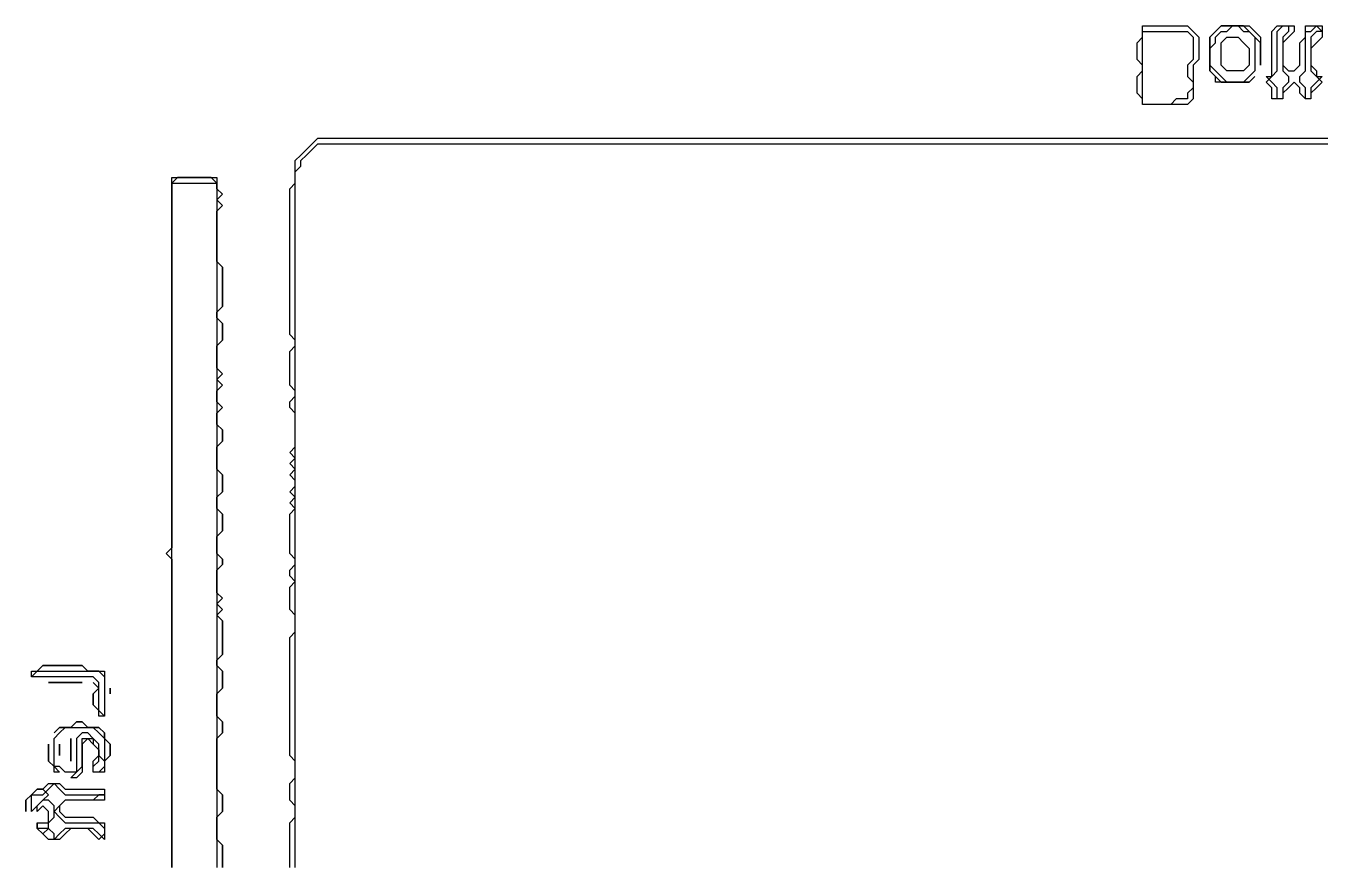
# Model space of a CAD drawing. Header units: metres. Extents: x 61 to 947, y 23 to 655.
# Drawn here: x 492 to 723.5, y 506 to 655 of the extents above; entities that cross this region are included whole.
import ezdxf

# ---------------------------------------------------------------- set-up
doc = ezdxf.new("R2010")
doc.units = ezdxf.units.M

msp = doc.modelspace()

# ---------------------------------------------------------------- linework, layer by layer
for points in [[(691, 641, 0), (691, 642, 0), (691, 643, 0), (691, 644, 0), (691, 645, 0), (691, 646, 0), (691, 647, 0), (691, 648, 0), (691, 649, 0), (691, 650, 0), (691, 651, 0), (691, 652, 0), (691, 653, 0), (691, 654, 0), (692, 654, 0), (693, 654, 0), (694, 654, 0), (695, 654, 0), (696, 654, 0), (697, 654, 0), (698, 654, 0), (699, 654, 0), (700, 653, 0), (700, 652, 0), (700, 651, 0), (700, 650, 0), (700, 649, 0), (699, 648, 0), (699, 647, 0), (699, 646, 0), (700, 645, 0), (700, 644, 0), (699, 643, 0), (699, 642, 0), (698, 642, 0), (697, 642, 0), (696, 641, 0), (695, 641, 0), (694, 641, 0), (693, 641, 0), (692, 641, 0)], [(706, 645, 0), (705, 646, 0), (704, 647, 0), (703, 648, 0), (703, 649, 0), (703, 650, 0), (703, 651, 0), (704, 652, 0), (704, 653, 0), (705, 654, 0), (706, 654, 0), (707, 655, 0), (708, 655, 0), (709, 654, 0), (710, 654, 0), (711, 653, 0), (711, 652, 0), (711, 651, 0), (711, 650, 0), (711, 649, 0), (711, 648, 0), (711, 647, 0), (710, 646, 0), (709, 645, 0), (708, 645, 0), (707, 645, 0)], [(715, 642, 0), (715, 643, 0), (715, 644, 0), (714, 645, 0), (713, 646, 0), (714, 646, 0), (715, 647, 0), (715, 648, 0), (715, 649, 0), (715, 650, 0), (715, 651, 0), (715, 652, 0), (715, 653, 0), (715, 654, 0), (716, 655, 0), (717, 655, 0), (717, 654, 0), (716, 653, 0), (716, 652, 0), (716, 651, 0), (716, 650, 0), (716, 649, 0), (716, 648, 0), (716, 647, 0), (717, 646, 0), (717, 645, 0), (716, 644, 0), (716, 643, 0), (716, 642, 0)], [(720, 642, 0), (720, 643, 0), (720, 644, 0), (719, 645, 0), (719, 646, 0), (720, 647, 0), (720, 648, 0), (720, 649, 0), (720, 650, 0), (720, 651, 0), (720, 652, 0), (720, 653, 0), (720, 654, 0), (721, 654, 0), (722, 655, 0), (723, 654, 0), (722, 654, 0), (721, 653, 0), (721, 652, 0), (721, 651, 0), (721, 650, 0), (721, 649, 0), (721, 648, 0), (721, 647, 0), (722, 646, 0), (723, 646, 0), (722, 645, 0), (721, 644, 0), (721, 643, 0), (721, 642, 0)], [(505, 532, 0), (505, 533, 0), (505, 534, 0), (505, 535, 0), (505, 536, 0), (505, 537, 0), (505, 538, 0), (504, 539, 0), (503, 539, 0), (502, 539, 0), (501, 539, 0), (500, 539, 0), (499, 539, 0), (498, 539, 0), (497, 539, 0), (496, 539, 0), (495, 539, 0), (494, 539, 0), (493, 539, 0), (493, 540, 0), (494, 540, 0), (495, 540, 0), (496, 540, 0), (497, 540, 0), (498, 540, 0), (499, 540, 0), (500, 540, 0), (501, 540, 0), (502, 540, 0), (503, 540, 0), (504, 540, 0), (505, 540, 0), (506, 540, 0), (506, 539, 0), (506, 538, 0), (506, 537, 0), (506, 536, 0), (506, 535, 0), (506, 534, 0), (506, 533, 0), (506, 532, 0)], [(499, 522, 0), (498, 523, 0), (497, 523, 0), (497, 524, 0), (497, 525, 0), (497, 526, 0), (497, 527, 0), (497, 528, 0), (498, 529, 0), (499, 530, 0), (500, 530, 0), (501, 530, 0), (502, 530, 0), (503, 530, 0), (504, 530, 0), (505, 529, 0), (506, 528, 0), (506, 527, 0), (506, 526, 0), (506, 525, 0), (506, 524, 0), (506, 523, 0), (505, 522, 0), (504, 522, 0), (504, 523, 0), (505, 524, 0), (505, 525, 0), (505, 526, 0), (505, 527, 0), (504, 528, 0), (503, 529, 0), (502, 529, 0), (501, 528, 0), (501, 527, 0), (501, 526, 0), (501, 525, 0), (501, 524, 0), (501, 523, 0), (501, 522, 0), (500, 522, 0)], [(497, 510, 0), (497, 511, 0), (496, 512, 0), (495, 512, 0), (494, 512, 0), (494, 513, 0), (495, 513, 0), (496, 513, 0), (497, 514, 0), (497, 515, 0), (497, 516, 0), (496, 517, 0), (495, 517, 0), (494, 516, 0), (493, 515, 0), (493, 516, 0), (493, 517, 0), (493, 518, 0), (494, 518, 0), (495, 518, 0), (496, 519, 0), (497, 520, 0), (498, 519, 0), (499, 518, 0), (500, 518, 0), (501, 518, 0), (502, 518, 0), (503, 518, 0), (504, 518, 0), (505, 518, 0), (506, 518, 0), (505, 518, 0), (504, 517, 0), (503, 517, 0), (502, 517, 0), (501, 517, 0), (500, 517, 0), (499, 517, 0), (498, 516, 0), (497, 515, 0), (498, 514, 0), (499, 513, 0), (500, 513, 0), (501, 513, 0), (502, 513, 0), (503, 513, 0), (504, 513, 0), (505, 513, 0), (506, 512, 0), (506, 511, 0), (506, 510, 0), (505, 511, 0), (504, 512, 0), (503, 512, 0), (502, 512, 0), (501, 512, 0), (500, 512, 0), (499, 512, 0), (498, 511, 0)]]:
    msp.add_polyline3d(points, close=True)
for points in [[(540, 505, 0), (540, 506, 0), (540, 507, 0), (540, 508, 0), (540, 509, 0), (540, 510, 0), (540, 511, 0), (540, 512, 0), (540, 513, 0), (540, 514, 0), (540, 515, 0), (540, 516, 0), (540, 517, 0), (540, 518, 0), (540, 519, 0), (540, 520, 0), (540, 521, 0), (540, 522, 0), (540, 523, 0), (540, 524, 0), (540, 525, 0), (540, 526, 0), (540, 527, 0), (540, 528, 0), (540, 529, 0), (540, 530, 0), (540, 531, 0), (540, 532, 0), (540, 533, 0), (540, 534, 0), (540, 535, 0), (540, 536, 0), (540, 537, 0), (540, 538, 0), (540, 539, 0), (540, 540, 0), (540, 541, 0), (540, 542, 0), (540, 543, 0), (540, 544, 0), (540, 545, 0), (540, 546, 0), (540, 547, 0), (540, 548, 0), (540, 549, 0), (540, 550, 0), (540, 551, 0), (540, 552, 0), (540, 553, 0), (540, 554, 0), (540, 555, 0), (540, 556, 0), (540, 557, 0), (540, 558, 0), (540, 559, 0), (540, 560, 0), (540, 561, 0), (540, 562, 0), (540, 563, 0), (540, 564, 0), (540, 565, 0), (540, 566, 0), (540, 567, 0), (540, 568, 0), (540, 569, 0), (540, 570, 0), (540, 571, 0), (540, 572, 0), (540, 573, 0), (540, 574, 0), (540, 575, 0), (540, 576, 0), (540, 577, 0), (540, 578, 0), (540, 579, 0), (540, 580, 0), (540, 581, 0), (540, 582, 0), (540, 583, 0), (540, 584, 0), (540, 585, 0), (540, 586, 0), (540, 587, 0), (540, 588, 0), (540, 589, 0), (540, 590, 0), (540, 591, 0), (540, 592, 0), (540, 593, 0), (540, 594, 0), (540, 595, 0), (540, 596, 0), (540, 597, 0), (540, 598, 0), (540, 599, 0), (540, 600, 0), (540, 601, 0), (540, 602, 0), (540, 603, 0), (540, 604, 0), (540, 605, 0), (540, 606, 0), (540, 607, 0), (540, 608, 0), (540, 609, 0), (540, 610, 0), (540, 611, 0), (540, 612, 0), (540, 613, 0), (540, 614, 0), (540, 615, 0), (540, 616, 0), (540, 617, 0), (540, 618, 0), (540, 619, 0), (540, 620, 0), (540, 621, 0), (540, 622, 0), (540, 623, 0), (540, 624, 0), (540, 625, 0), (540, 626, 0), (540, 627, 0), (540, 628, 0), (540, 629, 0), (541, 630, 0), (541, 631, 0), (542, 632, 0), (543, 633, 0), (544, 634, 0), (545, 634, 0), (546, 634, 0), (547, 634, 0), (548, 634, 0), (549, 634, 0), (550, 634, 0), (551, 634, 0), (552, 634, 0), (553, 634, 0), (554, 634, 0), (555, 634, 0), (556, 634, 0), (557, 634, 0), (558, 634, 0), (559, 634, 0), (560, 634, 0), (561, 634, 0), (562, 634, 0), (563, 634, 0), (564, 634, 0), (565, 634, 0), (566, 634, 0), (567, 634, 0), (568, 634, 0), (569, 634, 0), (570, 634, 0), (571, 634, 0), (572, 634, 0), (573, 634, 0), (574, 634, 0), (575, 634, 0), (576, 634, 0), (577, 634, 0), (578, 634, 0), (579, 634, 0), (580, 634, 0), (581, 634, 0), (582, 634, 0), (583, 634, 0), (584, 634, 0), (585, 634, 0), (586, 634, 0), (587, 634, 0), (588, 634, 0), (589, 634, 0), (590, 634, 0), (591, 634, 0), (592, 634, 0), (593, 634, 0), (594, 634, 0), (595, 634, 0), (596, 634, 0), (597, 634, 0), (598, 634, 0), (599, 634, 0), (600, 634, 0), (601, 634, 0), (602, 634, 0), (603, 634, 0), (604, 634, 0), (605, 634, 0), (606, 634, 0), (607, 634, 0), (608, 634, 0), (609, 634, 0), (610, 634, 0), (611, 634, 0), (612, 634, 0), (613, 634, 0), (614, 634, 0), (615, 634, 0), (616, 634, 0), (617, 634, 0), (618, 634, 0), (619, 634, 0), (620, 634, 0), (621, 634, 0), (622, 634, 0), (623, 634, 0), (624, 634, 0), (625, 634, 0), (626, 634, 0), (627, 634, 0), (628, 634, 0), (629, 634, 0), (630, 634, 0), (631, 634, 0), (632, 634, 0), (633, 634, 0), (634, 634, 0), (635, 634, 0), (636, 634, 0), (637, 634, 0), (638, 634, 0), (639, 634, 0), (640, 634, 0), (641, 634, 0), (642, 634, 0), (643, 634, 0), (644, 634, 0), (645, 634, 0), (646, 634, 0), (647, 634, 0), (648, 634, 0), (649, 634, 0), (650, 634, 0), (651, 634, 0), (652, 634, 0), (653, 634, 0), (654, 634, 0), (655, 634, 0), (656, 634, 0), (657, 634, 0), (658, 634, 0), (659, 634, 0), (660, 634, 0), (661, 634, 0), (662, 634, 0), (663, 634, 0), (664, 634, 0), (665, 634, 0), (666, 634, 0), (667, 634, 0), (668, 634, 0), (669, 634, 0), (670, 634, 0), (671, 634, 0), (672, 634, 0), (673, 634, 0), (674, 634, 0), (675, 634, 0), (676, 634, 0), (677, 634, 0), (678, 634, 0), (679, 634, 0), (680, 634, 0), (681, 634, 0), (682, 634, 0), (683, 634, 0), (684, 634, 0), (685, 634, 0), (686, 634, 0), (687, 634, 0), (688, 634, 0), (689, 634, 0), (690, 634, 0), (691, 634, 0), (692, 634, 0), (693, 634, 0), (694, 634, 0), (695, 634, 0), (696, 634, 0), (697, 634, 0), (698, 634, 0), (699, 634, 0), (700, 634, 0), (701, 634, 0), (702, 634, 0), (703, 634, 0), (704, 634, 0), (705, 634, 0), (706, 634, 0), (707, 634, 0), (708, 634, 0), (709, 634, 0), (710, 634, 0), (711, 634, 0), (712, 634, 0), (713, 634, 0), (714, 634, 0), (715, 634, 0), (716, 634, 0), (717, 634, 0), (718, 634, 0), (719, 634, 0), (720, 634, 0), (721, 634, 0), (722, 634, 0), (723, 634, 0), (724, 634, 0)], [(518, 505, 0), (518, 506, 0), (518, 507, 0), (518, 508, 0), (518, 509, 0), (518, 510, 0), (518, 511, 0), (518, 512, 0), (518, 513, 0), (518, 514, 0), (518, 515, 0), (518, 516, 0), (518, 517, 0), (518, 518, 0), (518, 519, 0), (518, 520, 0), (518, 521, 0), (518, 522, 0), (518, 523, 0), (518, 524, 0), (518, 525, 0), (518, 526, 0), (518, 527, 0), (518, 528, 0), (518, 529, 0), (518, 530, 0), (518, 531, 0), (518, 532, 0), (518, 533, 0), (518, 534, 0), (518, 535, 0), (518, 536, 0), (518, 537, 0), (518, 538, 0), (518, 539, 0), (518, 540, 0), (518, 541, 0), (518, 542, 0), (518, 543, 0), (518, 544, 0), (518, 545, 0), (518, 546, 0), (518, 547, 0), (518, 548, 0), (518, 549, 0), (518, 550, 0), (518, 551, 0), (518, 552, 0), (518, 553, 0), (518, 554, 0), (518, 555, 0), (518, 556, 0), (518, 557, 0), (518, 558, 0), (518, 559, 0), (518, 560, 0), (518, 561, 0), (518, 562, 0), (518, 563, 0), (518, 564, 0), (518, 565, 0), (518, 566, 0), (518, 567, 0), (518, 568, 0), (518, 569, 0), (518, 570, 0), (518, 571, 0), (518, 572, 0), (518, 573, 0), (518, 574, 0), (518, 575, 0), (518, 576, 0), (518, 577, 0), (518, 578, 0), (518, 579, 0), (518, 580, 0), (518, 581, 0), (518, 582, 0), (518, 583, 0), (518, 584, 0), (518, 585, 0), (518, 586, 0), (518, 587, 0), (518, 588, 0), (518, 589, 0), (518, 590, 0), (518, 591, 0), (518, 592, 0), (518, 593, 0), (518, 594, 0), (518, 595, 0), (518, 596, 0), (518, 597, 0), (518, 598, 0), (518, 599, 0), (518, 600, 0), (518, 601, 0), (518, 602, 0), (518, 603, 0), (518, 604, 0), (518, 605, 0), (518, 606, 0), (518, 607, 0), (518, 608, 0), (518, 609, 0), (518, 610, 0), (518, 611, 0), (518, 612, 0), (518, 613, 0), (518, 614, 0), (518, 615, 0), (518, 616, 0), (518, 617, 0), (518, 618, 0), (518, 619, 0), (518, 620, 0), (518, 621, 0), (518, 622, 0), (518, 623, 0), (518, 624, 0), (518, 625, 0), (518, 626, 0), (518, 627, 0), (519, 627, 0), (520, 627, 0), (521, 627, 0), (522, 627, 0), (523, 627, 0), (524, 627, 0), (525, 627, 0), (526, 627, 0), (526, 626, 0), (526, 625, 0), (526, 624, 0), (526, 623, 0), (526, 622, 0), (526, 621, 0), (526, 620, 0), (526, 619, 0), (526, 618, 0), (526, 617, 0), (526, 616, 0), (526, 615, 0), (526, 614, 0), (526, 613, 0), (526, 612, 0), (526, 611, 0), (526, 610, 0), (526, 609, 0), (526, 608, 0), (526, 607, 0), (526, 606, 0), (526, 605, 0), (526, 604, 0), (526, 603, 0), (526, 602, 0), (526, 601, 0), (526, 600, 0), (526, 599, 0), (526, 598, 0), (526, 597, 0), (526, 596, 0), (526, 595, 0), (526, 594, 0), (526, 593, 0), (526, 592, 0), (526, 591, 0), (526, 590, 0), (526, 589, 0), (526, 588, 0), (526, 587, 0), (526, 586, 0), (526, 585, 0), (526, 584, 0), (526, 583, 0), (526, 582, 0), (526, 581, 0), (526, 580, 0), (526, 579, 0), (526, 578, 0), (526, 577, 0), (526, 576, 0), (526, 575, 0), (526, 574, 0), (526, 573, 0), (526, 572, 0), (526, 571, 0), (526, 570, 0), (526, 569, 0), (526, 568, 0), (526, 567, 0), (526, 566, 0), (526, 565, 0), (526, 564, 0), (526, 563, 0), (526, 562, 0), (526, 561, 0), (526, 560, 0), (526, 559, 0), (526, 558, 0), (526, 557, 0), (526, 556, 0), (526, 555, 0), (526, 554, 0), (526, 553, 0), (526, 552, 0), (526, 551, 0), (526, 550, 0), (526, 549, 0), (526, 548, 0), (526, 547, 0), (526, 546, 0), (526, 545, 0), (526, 544, 0), (526, 543, 0), (526, 542, 0), (526, 541, 0), (526, 540, 0), (526, 539, 0), (526, 538, 0), (526, 537, 0), (526, 536, 0), (526, 535, 0), (526, 534, 0), (526, 533, 0), (526, 532, 0), (526, 531, 0), (526, 530, 0), (526, 529, 0), (526, 528, 0), (526, 527, 0), (526, 526, 0), (526, 525, 0), (526, 524, 0), (526, 523, 0), (526, 522, 0), (526, 521, 0), (526, 520, 0), (526, 519, 0), (526, 518, 0), (526, 517, 0), (526, 516, 0), (526, 515, 0), (526, 514, 0), (526, 513, 0), (526, 512, 0), (526, 511, 0), (526, 510, 0), (526, 509, 0), (526, 508, 0), (526, 507, 0), (526, 506, 0), (526, 505, 0)]]:
    msp.add_polyline3d(points)
at = {"layer": '1'}
for points in [[(691, 641, 0), (691, 642, 0), (690, 643, 0), (690, 644, 0), (690, 645, 0), (690, 646, 0), (691, 647, 0), (691, 648, 0), (690, 649, 0), (690, 650, 0), (690, 651, 0), (690, 652, 0), (691, 653, 0), (691, 654, 0), (691, 655, 0), (692, 655, 0), (693, 655, 0), (694, 655, 0), (695, 655, 0), (696, 655, 0), (697, 655, 0), (698, 655, 0), (699, 655, 0), (700, 654, 0), (701, 653, 0), (701, 652, 0), (701, 651, 0), (701, 650, 0), (701, 649, 0), (700, 648, 0), (700, 647, 0), (700, 646, 0), (700, 645, 0), (700, 644, 0), (700, 643, 0), (700, 642, 0), (699, 641, 0), (698, 641, 0), (697, 641, 0), (696, 641, 0), (695, 641, 0), (694, 641, 0), (693, 641, 0), (692, 641, 0)], [(704, 645, 0), (704, 646, 0), (703, 647, 0), (703, 648, 0), (703, 649, 0), (703, 650, 0), (703, 651, 0), (703, 652, 0), (703, 653, 0), (704, 654, 0), (705, 655, 0), (706, 655, 0), (707, 655, 0), (708, 655, 0), (709, 655, 0), (710, 655, 0), (711, 654, 0), (712, 653, 0), (712, 652, 0), (712, 651, 0), (712, 650, 0), (712, 649, 0), (712, 648, 0), (712, 649, 0), (712, 650, 0), (712, 651, 0), (712, 652, 0), (711, 653, 0), (710, 654, 0), (709, 655, 0), (708, 655, 0), (707, 655, 0), (706, 655, 0), (705, 655, 0), (704, 654, 0), (703, 653, 0), (703, 652, 0), (703, 651, 0), (703, 650, 0), (703, 649, 0), (703, 648, 0), (703, 647, 0), (704, 646, 0), (705, 645, 0), (706, 645, 0), (707, 645, 0), (708, 645, 0), (709, 645, 0), (710, 645, 0), (711, 646, 0), (710, 645, 0), (709, 645, 0), (708, 645, 0), (707, 645, 0), (706, 645, 0), (705, 645, 0)], [(706, 647, 0), (705, 648, 0), (705, 649, 0), (705, 650, 0), (705, 651, 0), (705, 652, 0), (706, 653, 0), (707, 653, 0), (708, 653, 0), (709, 652, 0), (710, 651, 0), (710, 650, 0), (710, 649, 0), (710, 648, 0), (709, 647, 0), (708, 647, 0), (707, 647, 0)], [(714, 642, 0), (714, 643, 0), (714, 644, 0), (713, 645, 0), (714, 646, 0), (714, 647, 0), (714, 648, 0), (714, 649, 0), (714, 650, 0), (714, 651, 0), (714, 652, 0), (714, 653, 0), (714, 654, 0), (715, 655, 0), (716, 655, 0), (717, 655, 0), (718, 655, 0), (718, 654, 0), (717, 653, 0), (716, 652, 0), (716, 651, 0), (716, 650, 0), (716, 649, 0), (716, 648, 0), (717, 647, 0), (718, 647, 0), (719, 648, 0), (719, 649, 0), (719, 650, 0), (719, 651, 0), (719, 652, 0), (720, 653, 0), (720, 654, 0), (720, 655, 0), (721, 655, 0), (722, 655, 0), (723, 655, 0), (723, 654, 0), (723, 653, 0), (722, 652, 0), (721, 651, 0), (721, 650, 0), (721, 649, 0), (721, 648, 0), (722, 647, 0), (722, 646, 0), (723, 645, 0), (722, 644, 0), (721, 643, 0), (721, 642, 0), (720, 642, 0), (719, 643, 0), (719, 644, 0), (718, 645, 0), (717, 644, 0), (716, 643, 0), (716, 642, 0), (715, 642, 0)], [(493, 539, 0), (493, 540, 0), (494, 540, 0), (495, 541, 0), (496, 541, 0), (497, 541, 0), (498, 541, 0), (499, 541, 0), (500, 541, 0), (501, 541, 0), (502, 541, 0), (503, 540, 0), (504, 540, 0), (505, 540, 0), (506, 540, 0), (506, 539, 0), (505, 540, 0), (504, 540, 0), (503, 540, 0), (502, 541, 0), (501, 541, 0), (500, 541, 0), (499, 541, 0), (498, 541, 0), (497, 541, 0), (496, 541, 0), (495, 541, 0), (494, 540, 0)], [(496, 538, 0), (497, 538, 0), (498, 538, 0), (499, 538, 0), (500, 538, 0), (501, 538, 0), (502, 538, 0), (501, 538, 0), (500, 538, 0), (499, 538, 0), (498, 538, 0), (497, 538, 0)], [(505, 532, 0), (505, 533, 0), (504, 534, 0), (504, 535, 0), (504, 536, 0), (505, 537, 0), (504, 538, 0), (505, 537, 0), (504, 536, 0), (504, 535, 0), (504, 534, 0), (505, 533, 0), (506, 532, 0)], [(507, 536, 0), (507, 537, 0)], [(500, 521, 0), (501, 522, 0), (502, 523, 0), (502, 524, 0), (502, 525, 0), (502, 526, 0), (502, 527, 0), (502, 528, 0), (503, 528, 0), (504, 528, 0), (504, 527, 0), (505, 526, 0), (505, 525, 0), (506, 524, 0), (507, 525, 0), (507, 526, 0), (507, 527, 0), (506, 528, 0), (506, 529, 0), (505, 530, 0), (504, 530, 0), (503, 530, 0), (502, 531, 0), (501, 531, 0), (500, 530, 0), (499, 530, 0), (498, 530, 0), (497, 529, 0), (498, 530, 0), (499, 530, 0), (500, 530, 0), (501, 531, 0), (502, 531, 0), (503, 530, 0), (504, 530, 0), (505, 530, 0), (506, 529, 0), (506, 528, 0), (507, 527, 0), (507, 526, 0), (507, 525, 0), (506, 524, 0), (506, 523, 0), (506, 522, 0), (505, 522, 0), (504, 522, 0), (504, 523, 0), (504, 524, 0), (505, 525, 0), (505, 526, 0), (504, 527, 0), (503, 528, 0), (502, 527, 0), (502, 526, 0), (502, 525, 0), (502, 524, 0), (502, 523, 0), (502, 522, 0), (501, 521, 0)], [(500, 524, 0), (500, 525, 0), (500, 526, 0), (500, 527, 0), (500, 528, 0), (500, 527, 0), (500, 526, 0), (500, 525, 0)], [(497, 522, 0), (497, 523, 0), (496, 524, 0), (496, 525, 0), (496, 526, 0), (496, 527, 0), (496, 526, 0), (496, 525, 0), (496, 524, 0), (497, 523, 0), (498, 522, 0)], [(498, 525, 0), (498, 526, 0), (498, 527, 0), (498, 526, 0)], [(496, 510, 0), (495, 511, 0), (494, 512, 0), (494, 513, 0), (494, 512, 0), (495, 511, 0), (496, 512, 0), (496, 513, 0), (496, 514, 0), (496, 515, 0), (495, 516, 0), (494, 515, 0), (494, 516, 0), (495, 517, 0), (496, 518, 0), (495, 519, 0), (494, 519, 0), (493, 518, 0), (492, 517, 0), (492, 516, 0), (492, 515, 0), (492, 516, 0), (492, 517, 0), (493, 518, 0), (494, 519, 0), (495, 519, 0), (496, 520, 0), (497, 520, 0), (498, 520, 0), (499, 519, 0), (500, 519, 0), (501, 519, 0), (502, 519, 0), (503, 519, 0), (504, 519, 0), (505, 519, 0), (506, 519, 0), (506, 518, 0), (506, 517, 0), (505, 517, 0), (504, 517, 0), (503, 517, 0), (502, 517, 0), (501, 517, 0), (500, 517, 0), (499, 517, 0), (498, 516, 0), (498, 515, 0), (499, 514, 0), (500, 514, 0), (501, 514, 0), (502, 514, 0), (503, 514, 0), (504, 514, 0), (505, 513, 0), (506, 513, 0), (506, 512, 0), (506, 511, 0), (505, 510, 0), (504, 511, 0), (503, 512, 0), (502, 512, 0), (501, 512, 0), (500, 512, 0), (499, 511, 0), (498, 510, 0), (497, 510, 0)]]:
    msp.add_polyline3d(points, close=True, dxfattribs=at)
for points in [[(539, 505, 0), (539, 506, 0), (539, 507, 0), (539, 508, 0), (539, 509, 0), (539, 510, 0), (539, 511, 0), (539, 512, 0), (539, 513, 0), (540, 514, 0), (540, 515, 0), (540, 516, 0), (539, 517, 0), (539, 518, 0), (539, 519, 0), (539, 520, 0), (540, 521, 0), (540, 522, 0), (540, 523, 0), (540, 524, 0), (539, 525, 0), (539, 526, 0), (539, 527, 0), (539, 528, 0), (539, 529, 0), (539, 530, 0), (539, 531, 0), (539, 532, 0), (539, 533, 0), (539, 534, 0), (539, 535, 0), (539, 536, 0), (539, 537, 0), (539, 538, 0), (539, 539, 0), (539, 540, 0), (539, 541, 0), (539, 542, 0), (539, 543, 0), (539, 544, 0), (539, 545, 0), (539, 546, 0), (540, 547, 0), (540, 548, 0), (540, 549, 0), (540, 550, 0), (539, 551, 0), (539, 552, 0), (539, 553, 0), (539, 554, 0), (539, 555, 0), (540, 556, 0), (539, 557, 0), (539, 558, 0), (540, 559, 0), (540, 560, 0), (539, 561, 0), (539, 562, 0), (539, 563, 0), (539, 564, 0), (539, 565, 0), (539, 566, 0), (539, 567, 0), (539, 568, 0), (540, 569, 0), (539, 570, 0), (540, 571, 0), (539, 572, 0), (540, 573, 0), (540, 574, 0), (539, 575, 0), (540, 576, 0), (539, 577, 0), (540, 578, 0), (539, 579, 0), (540, 580, 0), (540, 581, 0), (540, 582, 0), (540, 583, 0), (540, 584, 0), (540, 585, 0), (540, 586, 0), (539, 587, 0), (539, 588, 0), (540, 589, 0), (540, 590, 0), (539, 591, 0), (539, 592, 0), (539, 593, 0), (539, 594, 0), (539, 595, 0), (539, 596, 0), (539, 597, 0), (540, 598, 0), (540, 599, 0), (539, 600, 0), (539, 601, 0), (539, 602, 0), (539, 603, 0), (539, 604, 0), (539, 605, 0), (539, 606, 0), (539, 607, 0), (539, 608, 0), (539, 609, 0), (539, 610, 0), (539, 611, 0), (539, 612, 0), (539, 613, 0), (539, 614, 0), (539, 615, 0), (539, 616, 0), (539, 617, 0), (539, 618, 0), (539, 619, 0), (539, 620, 0), (539, 621, 0), (539, 622, 0), (539, 623, 0), (539, 624, 0), (539, 625, 0), (539, 626, 0), (540, 627, 0), (540, 628, 0), (540, 629, 0), (540, 630, 0), (540, 631, 0), (541, 632, 0), (542, 633, 0), (543, 634, 0), (544, 635, 0), (545, 635, 0), (546, 635, 0), (547, 635, 0), (548, 635, 0), (549, 635, 0), (550, 635, 0), (551, 635, 0), (552, 635, 0), (553, 635, 0), (554, 635, 0), (555, 635, 0), (556, 635, 0), (557, 635, 0), (558, 635, 0), (559, 635, 0), (560, 635, 0), (561, 635, 0), (562, 635, 0), (563, 635, 0), (564, 635, 0), (565, 635, 0), (566, 635, 0), (567, 635, 0), (568, 635, 0), (569, 635, 0), (570, 635, 0), (571, 635, 0), (572, 635, 0), (573, 635, 0), (574, 635, 0), (575, 635, 0), (576, 635, 0), (577, 635, 0), (578, 635, 0), (579, 635, 0), (580, 635, 0), (581, 635, 0), (582, 635, 0), (583, 635, 0), (584, 635, 0), (585, 635, 0), (586, 635, 0), (587, 635, 0), (588, 635, 0), (589, 635, 0), (590, 635, 0), (591, 635, 0), (592, 635, 0), (593, 635, 0), (594, 635, 0), (595, 635, 0), (596, 635, 0), (597, 635, 0), (598, 635, 0), (599, 635, 0), (600, 635, 0), (601, 635, 0), (602, 635, 0), (603, 635, 0), (604, 635, 0), (605, 635, 0), (606, 635, 0), (607, 635, 0), (608, 635, 0), (609, 635, 0), (610, 635, 0), (611, 635, 0), (612, 635, 0), (613, 635, 0), (614, 635, 0), (615, 635, 0), (616, 635, 0), (617, 635, 0), (618, 635, 0), (619, 635, 0), (620, 635, 0), (621, 635, 0), (622, 635, 0), (623, 635, 0), (624, 635, 0), (625, 635, 0), (626, 635, 0), (627, 635, 0), (628, 635, 0), (629, 635, 0), (630, 635, 0), (631, 635, 0), (632, 635, 0), (633, 635, 0), (634, 635, 0), (635, 635, 0), (636, 635, 0), (637, 635, 0), (638, 635, 0), (639, 635, 0), (640, 635, 0), (641, 635, 0), (642, 635, 0), (643, 635, 0), (644, 635, 0), (645, 635, 0), (646, 635, 0), (647, 635, 0), (648, 635, 0), (649, 635, 0), (650, 635, 0), (651, 635, 0), (652, 635, 0), (653, 635, 0), (654, 635, 0), (655, 635, 0), (656, 635, 0), (657, 635, 0), (658, 635, 0), (659, 635, 0), (660, 635, 0), (661, 635, 0), (662, 635, 0), (663, 635, 0), (664, 635, 0), (665, 635, 0), (666, 635, 0), (667, 635, 0), (668, 635, 0), (669, 635, 0), (670, 635, 0), (671, 635, 0), (672, 635, 0), (673, 635, 0), (674, 635, 0), (675, 635, 0), (676, 635, 0), (677, 635, 0), (678, 635, 0), (679, 635, 0), (680, 635, 0), (681, 635, 0), (682, 635, 0), (683, 635, 0), (684, 635, 0), (685, 635, 0), (686, 635, 0), (687, 635, 0), (688, 635, 0), (689, 635, 0), (690, 635, 0), (691, 635, 0), (692, 635, 0), (693, 635, 0), (694, 635, 0), (695, 635, 0), (696, 635, 0), (697, 635, 0), (698, 635, 0), (699, 635, 0), (700, 635, 0), (701, 635, 0), (702, 635, 0), (703, 635, 0), (704, 635, 0), (705, 635, 0), (706, 635, 0), (707, 635, 0), (708, 635, 0), (709, 635, 0), (710, 635, 0), (711, 635, 0), (712, 635, 0), (713, 635, 0), (714, 635, 0), (715, 635, 0), (716, 635, 0), (717, 635, 0), (718, 635, 0), (719, 635, 0), (720, 635, 0), (721, 635, 0), (722, 635, 0), (723, 635, 0), (724, 635, 0)], [(518, 505, 0), (518, 506, 0), (518, 507, 0), (518, 508, 0), (518, 509, 0), (518, 510, 0), (518, 511, 0), (518, 512, 0), (518, 513, 0), (518, 514, 0), (518, 515, 0), (518, 516, 0), (518, 517, 0), (518, 518, 0), (518, 519, 0), (518, 520, 0), (518, 521, 0), (518, 522, 0), (518, 523, 0), (518, 524, 0), (518, 525, 0), (518, 526, 0), (518, 527, 0), (518, 528, 0), (518, 529, 0), (518, 530, 0), (518, 531, 0), (518, 532, 0), (518, 533, 0), (518, 534, 0), (518, 535, 0), (518, 536, 0), (518, 537, 0), (518, 538, 0), (518, 539, 0), (518, 540, 0), (518, 541, 0), (518, 542, 0), (518, 543, 0), (518, 544, 0), (518, 545, 0), (518, 546, 0), (518, 547, 0), (518, 548, 0), (518, 549, 0), (518, 550, 0), (518, 551, 0), (518, 552, 0), (518, 553, 0), (518, 554, 0), (518, 555, 0), (518, 556, 0), (518, 557, 0), (518, 558, 0), (518, 559, 0), (518, 560, 0), (517, 561, 0), (518, 562, 0), (518, 563, 0), (518, 564, 0), (518, 565, 0), (518, 566, 0), (518, 567, 0), (518, 568, 0), (518, 569, 0), (518, 570, 0), (518, 571, 0), (518, 572, 0), (518, 573, 0), (518, 574, 0), (518, 575, 0), (518, 576, 0), (518, 577, 0), (518, 578, 0), (518, 579, 0), (518, 580, 0), (518, 581, 0), (518, 582, 0), (518, 583, 0), (518, 584, 0), (518, 585, 0), (518, 586, 0), (518, 587, 0), (518, 588, 0), (518, 589, 0), (518, 590, 0), (518, 591, 0), (518, 592, 0), (518, 593, 0), (518, 594, 0), (518, 595, 0), (518, 596, 0), (518, 597, 0), (518, 598, 0), (518, 599, 0), (518, 600, 0), (518, 601, 0), (518, 602, 0), (518, 603, 0), (518, 604, 0), (518, 605, 0), (518, 606, 0), (518, 607, 0), (518, 608, 0), (518, 609, 0), (518, 610, 0), (518, 611, 0), (518, 612, 0), (518, 613, 0), (518, 614, 0), (518, 615, 0), (518, 616, 0), (518, 617, 0), (518, 618, 0), (518, 619, 0), (518, 620, 0), (518, 621, 0), (518, 622, 0), (518, 623, 0), (518, 624, 0), (518, 625, 0), (518, 626, 0), (518, 627, 0), (518, 628, 0), (519, 628, 0), (520, 628, 0), (521, 628, 0), (522, 628, 0), (523, 628, 0), (524, 628, 0), (525, 628, 0), (526, 628, 0), (526, 627, 0), (526, 626, 0), (527, 625, 0), (526, 624, 0), (527, 623, 0), (526, 622, 0), (526, 621, 0), (526, 620, 0), (526, 619, 0), (526, 618, 0), (526, 617, 0), (526, 616, 0), (526, 615, 0), (526, 614, 0), (526, 613, 0), (527, 612, 0), (527, 611, 0), (527, 610, 0), (527, 609, 0), (527, 608, 0), (527, 607, 0), (527, 606, 0), (527, 605, 0), (526, 604, 0), (526, 603, 0), (527, 602, 0), (527, 601, 0), (527, 600, 0), (527, 599, 0), (526, 598, 0), (526, 597, 0), (526, 596, 0), (526, 595, 0), (526, 594, 0), (527, 593, 0), (526, 592, 0), (527, 591, 0), (526, 590, 0), (526, 589, 0), (526, 588, 0), (527, 587, 0), (526, 586, 0), (526, 585, 0), (526, 584, 0), (527, 583, 0), (527, 582, 0), (527, 581, 0), (526, 580, 0), (526, 579, 0), (526, 578, 0), (526, 577, 0), (526, 576, 0), (527, 575, 0), (527, 574, 0), (527, 573, 0), (527, 572, 0), (526, 571, 0), (526, 570, 0), (526, 569, 0), (527, 568, 0), (527, 567, 0), (527, 566, 0), (527, 565, 0), (526, 564, 0), (526, 563, 0), (526, 562, 0), (526, 561, 0), (527, 560, 0), (527, 559, 0), (526, 558, 0), (526, 557, 0), (526, 556, 0), (526, 555, 0), (526, 554, 0), (527, 553, 0), (526, 552, 0), (527, 551, 0), (526, 550, 0), (527, 549, 0), (527, 548, 0), (527, 547, 0), (527, 546, 0), (527, 545, 0), (527, 544, 0), (527, 543, 0), (526, 542, 0), (526, 541, 0), (527, 540, 0), (527, 539, 0), (527, 538, 0), (527, 537, 0), (526, 536, 0), (526, 535, 0), (526, 534, 0), (526, 533, 0), (526, 532, 0), (527, 531, 0), (527, 530, 0), (527, 529, 0), (526, 528, 0), (526, 527, 0), (526, 526, 0), (526, 525, 0), (526, 524, 0), (526, 523, 0), (526, 522, 0), (526, 521, 0), (526, 520, 0), (526, 519, 0), (527, 518, 0), (527, 517, 0), (527, 516, 0), (527, 515, 0), (526, 514, 0), (526, 513, 0), (526, 512, 0), (526, 511, 0), (526, 510, 0), (527, 509, 0), (527, 508, 0), (527, 507, 0), (527, 506, 0), (527, 505, 0)], [(527, 505, 0), (527, 506, 0), (527, 507, 0), (527, 508, 0), (527, 509, 0), (526, 510, 0), (526, 511, 0), (526, 512, 0), (526, 513, 0), (526, 514, 0), (527, 515, 0), (527, 516, 0), (527, 517, 0), (527, 518, 0), (526, 519, 0), (526, 520, 0), (526, 521, 0), (526, 522, 0), (526, 523, 0), (526, 524, 0), (526, 525, 0), (526, 526, 0), (526, 527, 0), (526, 528, 0), (527, 529, 0), (527, 530, 0), (527, 531, 0), (526, 532, 0), (526, 533, 0), (526, 534, 0), (526, 535, 0), (526, 536, 0), (527, 537, 0), (527, 538, 0), (527, 539, 0), (527, 540, 0), (526, 541, 0), (526, 542, 0), (527, 543, 0), (527, 544, 0), (527, 545, 0), (527, 546, 0), (527, 547, 0), (527, 548, 0), (527, 549, 0), (526, 550, 0), (527, 551, 0), (526, 552, 0), (527, 553, 0), (526, 554, 0), (526, 555, 0), (526, 556, 0), (526, 557, 0), (526, 558, 0), (527, 559, 0), (527, 560, 0), (526, 561, 0), (526, 562, 0), (526, 563, 0), (526, 564, 0), (527, 565, 0), (527, 566, 0), (527, 567, 0), (527, 568, 0), (526, 569, 0), (526, 570, 0), (526, 571, 0), (527, 572, 0), (527, 573, 0), (527, 574, 0), (527, 575, 0), (526, 576, 0), (526, 577, 0), (526, 578, 0), (526, 579, 0), (526, 580, 0), (527, 581, 0), (527, 582, 0), (527, 583, 0), (526, 584, 0), (526, 585, 0), (526, 586, 0), (527, 587, 0), (526, 588, 0), (526, 589, 0), (526, 590, 0), (527, 591, 0), (526, 592, 0), (527, 593, 0), (526, 594, 0), (526, 595, 0), (526, 596, 0), (526, 597, 0), (526, 598, 0), (527, 599, 0), (527, 600, 0), (527, 601, 0), (527, 602, 0), (526, 603, 0), (526, 604, 0), (527, 605, 0), (527, 606, 0), (527, 607, 0), (527, 608, 0), (527, 609, 0), (527, 610, 0), (527, 611, 0), (527, 612, 0), (526, 613, 0), (526, 614, 0), (526, 615, 0), (526, 616, 0), (526, 617, 0), (526, 618, 0), (526, 619, 0), (526, 620, 0), (526, 621, 0), (526, 622, 0), (527, 623, 0), (526, 624, 0), (527, 625, 0), (526, 626, 0), (526, 627, 0), (525, 628, 0), (524, 628, 0), (523, 628, 0), (522, 628, 0), (521, 628, 0), (520, 628, 0), (519, 628, 0), (518, 627, 0), (518, 626, 0), (518, 625, 0), (518, 624, 0), (518, 623, 0), (518, 622, 0), (518, 621, 0), (518, 620, 0), (518, 619, 0), (518, 618, 0), (518, 617, 0), (518, 616, 0), (518, 615, 0), (518, 614, 0), (518, 613, 0), (518, 612, 0), (518, 611, 0), (518, 610, 0), (518, 609, 0), (518, 608, 0), (518, 607, 0), (518, 606, 0), (518, 605, 0), (518, 604, 0), (518, 603, 0), (518, 602, 0), (518, 601, 0), (518, 600, 0), (518, 599, 0), (518, 598, 0), (518, 597, 0), (518, 596, 0), (518, 595, 0), (518, 594, 0), (518, 593, 0), (518, 592, 0), (518, 591, 0), (518, 590, 0), (518, 589, 0), (518, 588, 0), (518, 587, 0), (518, 586, 0), (518, 585, 0), (518, 584, 0), (518, 583, 0), (518, 582, 0), (518, 581, 0), (518, 580, 0), (518, 579, 0), (518, 578, 0), (518, 577, 0), (518, 576, 0), (518, 575, 0), (518, 574, 0), (518, 573, 0), (518, 572, 0), (518, 571, 0), (518, 570, 0), (518, 569, 0), (518, 568, 0), (518, 567, 0), (518, 566, 0), (518, 565, 0), (518, 564, 0), (518, 563, 0), (518, 562, 0), (517, 561, 0), (518, 560, 0), (518, 559, 0), (518, 558, 0), (518, 557, 0), (518, 556, 0), (518, 555, 0), (518, 554, 0), (518, 553, 0), (518, 552, 0), (518, 551, 0), (518, 550, 0), (518, 549, 0), (518, 548, 0), (518, 547, 0), (518, 546, 0), (518, 545, 0), (518, 544, 0), (518, 543, 0), (518, 542, 0), (518, 541, 0), (518, 540, 0), (518, 539, 0), (518, 538, 0), (518, 537, 0), (518, 536, 0), (518, 535, 0), (518, 534, 0), (518, 533, 0), (518, 532, 0), (518, 531, 0), (518, 530, 0), (518, 529, 0), (518, 528, 0), (518, 527, 0), (518, 526, 0), (518, 525, 0), (518, 524, 0), (518, 523, 0), (518, 522, 0), (518, 521, 0), (518, 520, 0), (518, 519, 0), (518, 518, 0), (518, 517, 0), (518, 516, 0), (518, 515, 0), (518, 514, 0), (518, 513, 0), (518, 512, 0), (518, 511, 0), (518, 510, 0), (518, 509, 0), (518, 508, 0), (518, 507, 0), (518, 506, 0), (518, 505, 0)]]:
    msp.add_polyline3d(points, dxfattribs=at)

doc.saveas('drawing.dxf')
